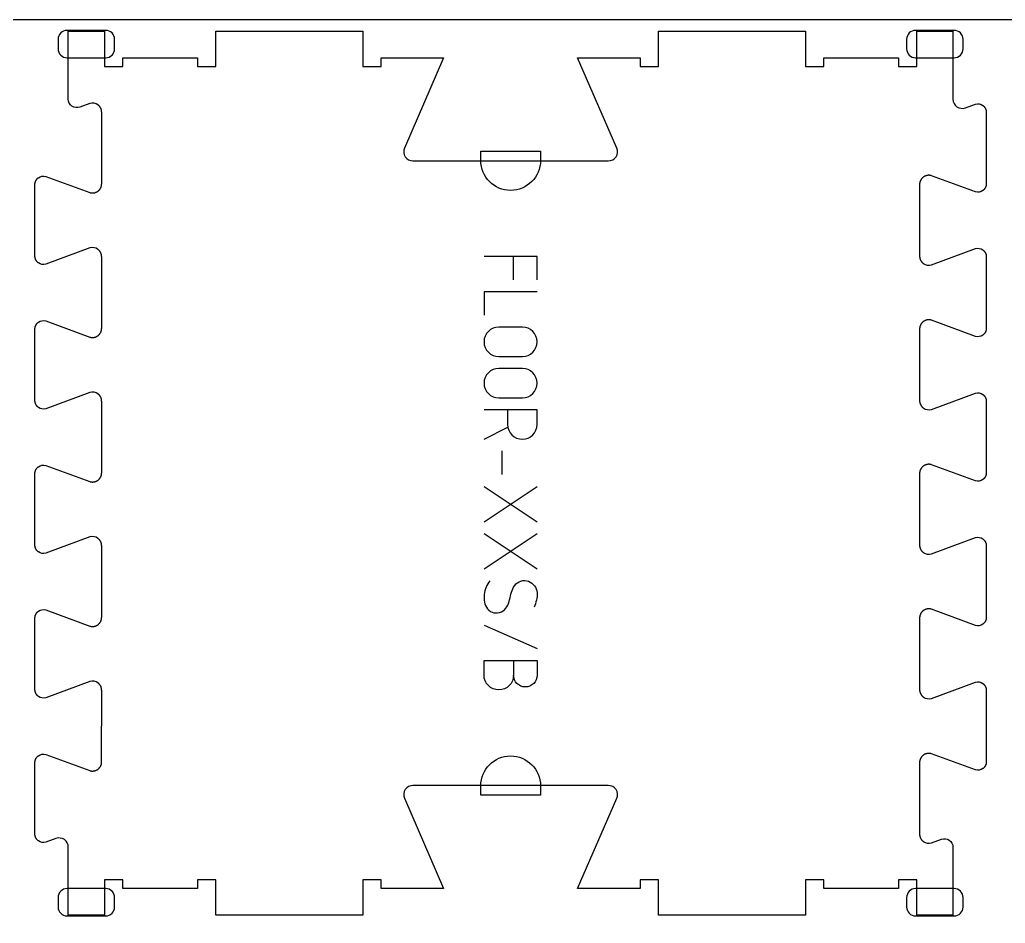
# Model space of a CAD drawing. Extents: x 0 to 12757, y 0 to 30003.
# Drawn here: x 1669 to 2337, y 12603 to 13216 of the extents above; entities that cross this region are included whole.
import ezdxf

# ---------------------------------------------------------------- set-up
doc = ezdxf.new("R2010")
doc.units = 0
for name, color, linetype in [('0_SHEET_SPRUCEPLY_2440X122', 1, 'CONTINUOUS'), ('1_ANYTOOL_1MMDEEP_LABELS_S', 2, 'CONTINUOUS'), ('4_ANYTOOL_CUTTHROUGH_OUTSI', 5, 'CONTINUOUS'), ('5_ANYTOOL_HALF_MILL_9MM_IN', 70, 'CONTINUOUS')]:
    doc.layers.add(name, color=color, linetype=linetype)

msp = doc.modelspace()

# ---------------------------------------------------------------- linework, layer by layer
at = {"layer": '0_SHEET_SPRUCEPLY_2440X122'}
msp.add_lwpolyline([(371.7, 13215.62), (371.7, 11995.62), (2811.7, 11995.62), (2811.7, 13215.62)], close=True, dxfattribs=at)
at = {"layer": '1_ANYTOOL_1MMDEEP_LABELS_S', "color": 2}
for points in [[(2019.31, 13039.14), (2019.31, 13055.14), (1983.31, 13055.14)], [(2003.31, 13039.14), (2003.31, 13055.14)], [(2019.31, 13031.14), (1983.31, 13031.14), (1983.31, 13015.14)], [(1983.31, 12931.14), (1999.5, 12939.23)], [(1995.31, 12923.14), (1995.31, 12907.14)], [(1983.31, 12899.14), (2019.31, 12875.14)], [(1983.31, 12875.14), (2019.31, 12899.14)], [(1983.31, 12867.14), (2019.31, 12843.14)], [(1983.31, 12843.14), (2019.31, 12867.14)], [(1983.31, 12805.14), (2019.31, 12789.14)]]:
    msp.add_lwpolyline(points, dxfattribs=at)
for points in [[(1993.31, 13007.14, 1), (1993.31, 12987.14), (2009.31, 12987.14, 1), (2009.31, 13007.14)], [(1993.31, 12979.14, 1), (1993.31, 12959.14), (2009.31, 12959.14, 1), (2009.31, 12979.14)]]:
    msp.add_lwpolyline(points, format="xyb", close=True, dxfattribs=at)
for points in [[(1999.31, 12951.14), (1999.31, 12941.14, 1), (2019.31, 12941.14), (2019.31, 12951.14), (1983.31, 12951.14)], [(1987.31, 12835.14, 0.136555), (1983.44, 12825.86, 0.071716), (1983.54, 12820.73, 0.133522), (1985.65, 12816.1, 0.344001), (1995.07, 12814.05, 0.153745), (1998.79, 12817.53, 0.071568), (2000.62, 12822.25, -0.00912), (2001.9, 12827.39, -0.090615), (2004.08, 12831.97, -0.340346), (2013.46, 12834.77, -0.284273), (2019.32, 12827.07, -0.092596), (2018.88, 12822.06, -0.017533), (2017.31, 12817.14)], [(2003.31, 12781.14), (2003.31, 12771.14, -1), (1983.31, 12771.14), (1983.31, 12781.14), (2019.31, 12781.14), (2019.31, 12771.14, -1), (2003.31, 12771.14)]]:
    msp.add_lwpolyline(points, format="xyb", dxfattribs=at)
at = {"layer": '4_ANYTOOL_CUTTHROUGH_OUTSI', "color": 5}
msp.add_lwpolyline([(1701.59, 12654.49, 0.522088), (1693.18, 12660.36), (1686.38, 12657.84, -0.236725), (1681.3, 12658.74), (1681.17, 12658.84), (1681.04, 12658.94), (1680.92, 12659.05), (1680.8, 12659.16), (1680.68, 12659.27), (1680.56, 12659.39), (1680.45, 12659.52), (1680.34, 12659.64), (1680.23, 12659.77), (1680.13, 12659.91), (1680.03, 12660.04), (1679.93, 12660.18), (1679.84, 12660.33), (1679.75, 12660.47), (1679.67, 12660.62), (1679.59, 12660.77), (1679.52, 12660.93), (1679.45, 12661.08), (1679.38, 12661.24), (1679.32, 12661.4), (1679.27, 12661.56), (1679.22, 12661.72), (1679.17, 12661.88), (1679.13, 12662.04), (1679.1, 12662.21), (1679.06, 12662.37), (1679.04, 12662.54), (1679.02, 12662.7), (1679, 12662.87), (1678.99, 12663.03), (1678.98, 12663.19), (1678.98, 12663.35), (1678.98, 12711.86), (1678.98, 12712.02), (1678.99, 12712.18), (1679, 12712.35), (1679.02, 12712.51), (1679.04, 12712.68), (1679.07, 12712.84), (1679.1, 12713), (1679.13, 12713.17), (1679.17, 12713.33), (1679.22, 12713.49), (1679.27, 12713.66), (1679.32, 12713.82), (1679.38, 12713.97), (1679.45, 12714.13), (1679.52, 12714.29), (1679.59, 12714.44), (1679.67, 12714.59), (1679.75, 12714.74), (1679.84, 12714.89), (1679.93, 12715.03), (1680.03, 12715.17), (1680.13, 12715.31), (1680.23, 12715.44), (1680.34, 12715.57), (1680.45, 12715.7), (1680.56, 12715.82), (1680.68, 12715.94), (1680.8, 12716.05), (1680.92, 12716.16), (1681.04, 12716.27), (1681.17, 12716.37), (1681.3, 12716.47, -0.236725), (1686.38, 12717.37), (1716.15, 12706.37), (1716.16, 12706.37), (1716.16, 12706.37), (1716.33, 12706.32), (1716.5, 12706.27), (1716.67, 12706.24), (1716.85, 12706.2), (1717.03, 12706.17), (1717.21, 12706.15), (1717.39, 12706.13), (1717.57, 12706.12), (1717.75, 12706.11), (1717.93, 12706.1), (1718.12, 12706.11), (1718.3, 12706.11), (1718.49, 12706.13), (1718.67, 12706.14), (1718.85, 12706.17), (1719.04, 12706.2), (1719.22, 12706.23), (1719.4, 12706.27), (1719.58, 12706.32), (1719.76, 12706.37), (1719.93, 12706.42), (1720.11, 12706.49), (1720.28, 12706.55), (1720.45, 12706.62), (1720.61, 12706.7), (1720.78, 12706.78), (1720.94, 12706.86), (1721.09, 12706.95), (1721.25, 12707.04), (1721.4, 12707.14), (1721.54, 12707.24), (1721.69, 12707.34), (1721.83, 12707.45), (1721.96, 12707.56), (1722.1, 12707.67), (1722.23, 12707.79), (1722.36, 12707.92), (1722.49, 12708.05), (1722.61, 12708.18), (1722.73, 12708.32), (1722.84, 12708.46), (1722.96, 12708.61), (1723.07, 12708.75), (1723.17, 12708.91), (1723.27, 12709.06), (1723.36, 12709.22), (1723.45, 12709.38), (1723.54, 12709.55), (1723.62, 12709.71), (1723.7, 12709.88), (1723.77, 12710.05), (1723.83, 12710.23), (1723.89, 12710.4), (1723.95, 12710.58), (1724, 12710.75), (1724.04, 12710.93), (1724.08, 12711.11), (1724.11, 12711.29), (1724.14, 12711.47), (1724.16, 12711.64), (1724.18, 12711.82), (1724.19, 12712), (1724.2, 12712.18), (1724.2, 12712.35), (1724.21, 12760.86), (1724.2, 12761.04), (1724.2, 12761.21), (1724.18, 12761.39), (1724.16, 12761.57), (1724.14, 12761.75), (1724.11, 12761.92), (1724.08, 12762.1), (1724.04, 12762.28), (1724, 12762.46), (1723.95, 12762.64), (1723.89, 12762.81), (1723.83, 12762.99), (1723.77, 12763.16), (1723.7, 12763.33), (1723.62, 12763.5), (1723.54, 12763.67), (1723.45, 12763.83), (1723.36, 12763.99), (1723.27, 12764.15), (1723.17, 12764.31), (1723.07, 12764.46), (1722.96, 12764.61), (1722.85, 12764.75), (1722.73, 12764.89), (1722.61, 12765.03), (1722.49, 12765.16), (1722.36, 12765.29), (1722.23, 12765.42), (1722.1, 12765.54), (1721.96, 12765.65), (1721.83, 12765.77), (1721.69, 12765.87, 0.237079), (1716.16, 12766.85), (1716.15, 12766.84), (1686.38, 12755.84), (1686.38, 12755.84, -0.236725), (1681.3, 12756.74), (1681.17, 12756.84), (1681.04, 12756.94), (1680.92, 12757.05), (1680.8, 12757.16), (1680.68, 12757.27), (1680.56, 12757.39), (1680.45, 12757.52), (1680.34, 12757.64), (1680.23, 12757.77), (1680.13, 12757.91), (1680.03, 12758.04), (1679.93, 12758.18), (1679.84, 12758.33), (1679.75, 12758.47), (1679.67, 12758.62), (1679.59, 12758.77), (1679.52, 12758.93), (1679.45, 12759.08), (1679.38, 12759.24), (1679.32, 12759.4), (1679.27, 12759.56), (1679.22, 12759.72), (1679.17, 12759.88), (1679.13, 12760.04), (1679.1, 12760.21), (1679.07, 12760.37), (1679.04, 12760.54), (1679.02, 12760.7), (1679, 12760.87), (1678.99, 12761.03), (1678.98, 12761.19), (1678.98, 12761.35), (1678.98, 12809.86), (1678.98, 12810.02), (1678.99, 12810.18), (1679, 12810.35), (1679.02, 12810.51), (1679.04, 12810.68), (1679.07, 12810.84), (1679.1, 12811), (1679.13, 12811.17), (1679.17, 12811.33), (1679.22, 12811.49), (1679.27, 12811.66), (1679.32, 12811.82), (1679.38, 12811.97), (1679.45, 12812.13), (1679.52, 12812.29), (1679.59, 12812.44), (1679.67, 12812.59), (1679.76, 12812.74), (1679.84, 12812.89), (1679.93, 12813.03), (1680.03, 12813.17), (1680.13, 12813.31), (1680.23, 12813.44), (1680.34, 12813.57), (1680.45, 12813.7), (1680.56, 12813.82), (1680.68, 12813.94), (1680.8, 12814.05), (1680.92, 12814.16), (1681.04, 12814.27), (1681.17, 12814.37), (1681.3, 12814.47, -0.236725), (1686.38, 12815.37), (1716.15, 12804.37), (1716.16, 12804.37), (1716.16, 12804.37), (1716.33, 12804.32), (1716.5, 12804.27), (1716.67, 12804.24), (1716.85, 12804.2), (1717.03, 12804.17), (1717.21, 12804.15), (1717.39, 12804.13), (1717.57, 12804.12), (1717.75, 12804.11), (1717.94, 12804.1), (1718.12, 12804.11), (1718.3, 12804.11), (1718.49, 12804.13), (1718.67, 12804.14), (1718.86, 12804.17), (1719.04, 12804.2), (1719.22, 12804.23), (1719.4, 12804.27), (1719.58, 12804.32), (1719.76, 12804.37), (1719.93, 12804.42), (1720.11, 12804.49), (1720.28, 12804.55), (1720.45, 12804.62), (1720.61, 12804.7), (1720.78, 12804.78), (1720.94, 12804.86), (1721.09, 12804.95), (1721.25, 12805.04), (1721.4, 12805.14), (1721.54, 12805.24), (1721.69, 12805.34), (1721.83, 12805.45), (1721.96, 12805.56), (1722.1, 12805.67), (1722.23, 12805.79), (1722.36, 12805.92), (1722.49, 12806.05), (1722.61, 12806.18), (1722.73, 12806.32), (1722.85, 12806.46), (1722.96, 12806.61), (1723.07, 12806.75), (1723.17, 12806.91), (1723.27, 12807.06), (1723.36, 12807.22), (1723.45, 12807.38), (1723.54, 12807.55), (1723.62, 12807.71), (1723.7, 12807.88), (1723.77, 12808.05), (1723.83, 12808.23), (1723.89, 12808.4), (1723.95, 12808.58), (1724, 12808.75), (1724.04, 12808.93), (1724.08, 12809.11), (1724.11, 12809.29), (1724.14, 12809.47), (1724.16, 12809.64), (1724.18, 12809.82), (1724.2, 12810), (1724.2, 12810.18), (1724.21, 12810.35), (1724.21, 12858.86), (1724.2, 12859.04), (1724.2, 12859.21), (1724.18, 12859.39), (1724.17, 12859.57), (1724.14, 12859.75), (1724.11, 12859.92), (1724.08, 12860.1), (1724.04, 12860.28), (1724, 12860.46), (1723.95, 12860.64), (1723.89, 12860.81), (1723.83, 12860.99), (1723.77, 12861.16), (1723.7, 12861.33), (1723.62, 12861.5), (1723.54, 12861.67), (1723.45, 12861.83), (1723.36, 12861.99), (1723.27, 12862.15), (1723.17, 12862.31), (1723.07, 12862.46), (1722.96, 12862.61), (1722.85, 12862.75), (1722.73, 12862.89), (1722.61, 12863.03), (1722.49, 12863.16), (1722.36, 12863.29), (1722.23, 12863.42), (1722.1, 12863.54), (1721.96, 12863.65), (1721.83, 12863.77), (1721.69, 12863.87, 0.237079), (1716.16, 12864.85), (1716.15, 12864.84), (1686.38, 12853.84), (1686.38, 12853.84, -0.236725), (1681.3, 12854.74), (1681.17, 12854.84), (1681.04, 12854.94), (1680.92, 12855.05), (1680.8, 12855.16), (1680.68, 12855.27), (1680.56, 12855.39), (1680.45, 12855.52), (1680.34, 12855.64), (1680.23, 12855.77), (1680.13, 12855.91), (1680.03, 12856.04), (1679.93, 12856.18), (1679.84, 12856.33), (1679.76, 12856.47), (1679.67, 12856.62), (1679.59, 12856.77), (1679.52, 12856.93), (1679.45, 12857.08), (1679.38, 12857.24), (1679.32, 12857.4), (1679.27, 12857.56), (1679.22, 12857.72), (1679.17, 12857.88), (1679.13, 12858.04), (1679.1, 12858.21), (1679.07, 12858.37), (1679.04, 12858.54), (1679.02, 12858.7), (1679, 12858.87), (1678.99, 12859.03), (1678.98, 12859.19), (1678.98, 12859.35), (1678.98, 12907.86), (1678.98, 12908.02), (1678.99, 12908.18), (1679, 12908.35), (1679.02, 12908.51), (1679.04, 12908.68), (1679.07, 12908.84), (1679.1, 12909), (1679.13, 12909.17), (1679.17, 12909.33), (1679.22, 12909.49), (1679.27, 12909.66), (1679.33, 12909.82), (1679.39, 12909.97), (1679.45, 12910.13), (1679.52, 12910.29), (1679.59, 12910.44), (1679.67, 12910.59), (1679.76, 12910.74), (1679.84, 12910.89), (1679.93, 12911.03), (1680.03, 12911.17), (1680.13, 12911.31), (1680.23, 12911.44), (1680.34, 12911.57), (1680.45, 12911.7), (1680.56, 12911.82), (1680.68, 12911.94), (1680.8, 12912.05), (1680.92, 12912.16), (1681.04, 12912.27), (1681.17, 12912.37), (1681.3, 12912.47, -0.236725), (1686.38, 12913.37), (1716.15, 12902.37), (1716.16, 12902.37), (1716.16, 12902.37), (1716.33, 12902.32), (1716.5, 12902.27), (1716.67, 12902.24), (1716.85, 12902.2), (1717.03, 12902.17), (1717.21, 12902.15), (1717.39, 12902.13), (1717.57, 12902.12), (1717.75, 12902.11), (1717.94, 12902.1), (1718.12, 12902.11), (1718.3, 12902.11), (1718.49, 12902.13), (1718.67, 12902.14), (1718.86, 12902.17), (1719.04, 12902.2), (1719.22, 12902.23), (1719.4, 12902.27), (1719.58, 12902.32), (1719.76, 12902.37), (1719.93, 12902.42), (1720.11, 12902.49), (1720.28, 12902.55), (1720.45, 12902.62), (1720.61, 12902.7), (1720.78, 12902.78), (1720.94, 12902.86), (1721.09, 12902.95), (1721.25, 12903.04), (1721.4, 12903.14), (1721.54, 12903.24), (1721.69, 12903.34), (1721.83, 12903.45), (1721.96, 12903.56), (1722.1, 12903.67), (1722.23, 12903.79), (1722.36, 12903.92), (1722.49, 12904.05), (1722.61, 12904.18), (1722.73, 12904.32), (1722.85, 12904.46), (1722.96, 12904.61), (1723.07, 12904.75), (1723.17, 12904.91), (1723.27, 12905.06), (1723.36, 12905.22), (1723.45, 12905.38), (1723.54, 12905.55), (1723.62, 12905.71), (1723.7, 12905.88), (1723.77, 12906.05), (1723.83, 12906.23), (1723.89, 12906.4), (1723.95, 12906.58), (1724, 12906.75), (1724.04, 12906.93), (1724.08, 12907.11), (1724.11, 12907.29), (1724.14, 12907.47), (1724.17, 12907.64), (1724.18, 12907.82), (1724.2, 12908), (1724.2, 12908.18), (1724.21, 12908.35), (1724.21, 12956.86), (1724.2, 12957.04), (1724.2, 12957.21), (1724.18, 12957.39), (1724.17, 12957.57), (1724.14, 12957.75), (1724.11, 12957.92), (1724.08, 12958.1), (1724.04, 12958.28), (1724, 12958.46), (1723.95, 12958.64), (1723.89, 12958.81), (1723.83, 12958.99), (1723.77, 12959.16), (1723.7, 12959.33), (1723.62, 12959.5), (1723.54, 12959.67), (1723.46, 12959.83), (1723.36, 12959.99), (1723.27, 12960.15), (1723.17, 12960.31), (1723.07, 12960.46), (1722.96, 12960.61), (1722.85, 12960.75), (1722.73, 12960.89), (1722.61, 12961.03), (1722.49, 12961.16), (1722.36, 12961.29), (1722.23, 12961.42), (1722.1, 12961.54), (1721.96, 12961.65), (1721.83, 12961.77), (1721.69, 12961.87, 0.237079), (1716.16, 12962.85), (1716.15, 12962.84), (1686.38, 12951.84), (1686.38, 12951.84, -0.236725), (1681.3, 12952.74), (1681.17, 12952.84), (1681.04, 12952.94), (1680.92, 12953.05), (1680.8, 12953.16), (1680.68, 12953.27), (1680.56, 12953.39), (1680.45, 12953.52), (1680.34, 12953.64), (1680.23, 12953.77), (1680.13, 12953.91), (1680.03, 12954.04), (1679.93, 12954.18), (1679.84, 12954.33), (1679.76, 12954.47), (1679.67, 12954.62), (1679.59, 12954.77), (1679.52, 12954.93), (1679.45, 12955.08), (1679.39, 12955.24), (1679.33, 12955.4), (1679.27, 12955.56), (1679.22, 12955.72), (1679.17, 12955.88), (1679.13, 12956.04), (1679.1, 12956.21), (1679.07, 12956.37), (1679.04, 12956.54), (1679.02, 12956.7), (1679, 12956.87), (1678.99, 12957.03), (1678.98, 12957.19), (1678.98, 12957.35), (1678.98, 13005.86), (1678.98, 13006.02), (1678.99, 13006.18), (1679, 13006.35), (1679.02, 13006.51), (1679.04, 13006.68), (1679.07, 13006.84), (1679.1, 13007), (1679.13, 13007.17), (1679.17, 13007.33), (1679.22, 13007.49), (1679.27, 13007.66), (1679.33, 13007.82), (1679.39, 13007.97), (1679.45, 13008.13), (1679.52, 13008.29), (1679.59, 13008.44), (1679.67, 13008.59), (1679.76, 13008.74), (1679.84, 13008.89), (1679.94, 13009.03), (1680.03, 13009.17), (1680.13, 13009.31), (1680.23, 13009.44), (1680.34, 13009.57), (1680.45, 13009.7), (1680.56, 13009.82), (1680.68, 13009.94), (1680.8, 13010.05), (1680.92, 13010.16), (1681.05, 13010.27), (1681.17, 13010.37), (1681.3, 13010.47, -0.236725), (1686.38, 13011.37), (1716.15, 13000.37), (1716.16, 13000.37), (1716.16, 13000.37), (1716.33, 13000.32), (1716.5, 13000.27), (1716.67, 13000.24), (1716.85, 13000.2), (1717.03, 13000.17), (1717.21, 13000.15), (1717.39, 13000.13), (1717.57, 13000.12), (1717.75, 13000.11), (1717.94, 13000.1), (1718.12, 13000.11), (1718.3, 13000.11), (1718.49, 13000.13), (1718.67, 13000.14), (1718.86, 13000.17), (1719.04, 13000.2), (1719.22, 13000.23), (1719.4, 13000.27), (1719.58, 13000.32), (1719.76, 13000.37), (1719.93, 13000.42), (1720.11, 13000.49), (1720.28, 13000.55), (1720.45, 13000.62), (1720.61, 13000.7), (1720.78, 13000.78), (1720.94, 13000.86), (1721.09, 13000.95), (1721.25, 13001.04), (1721.4, 13001.14), (1721.54, 13001.24), (1721.69, 13001.34), (1721.83, 13001.45), (1721.96, 13001.56), (1722.1, 13001.67), (1722.23, 13001.79), (1722.36, 13001.92), (1722.49, 13002.05), (1722.61, 13002.18), (1722.73, 13002.32), (1722.85, 13002.46), (1722.96, 13002.61), (1723.07, 13002.75), (1723.17, 13002.91), (1723.27, 13003.06), (1723.36, 13003.22), (1723.46, 13003.38), (1723.54, 13003.55), (1723.62, 13003.71), (1723.7, 13003.88), (1723.77, 13004.05), (1723.83, 13004.23), (1723.89, 13004.4), (1723.95, 13004.58), (1724, 13004.75), (1724.04, 13004.93), (1724.08, 13005.11), (1724.11, 13005.29), (1724.14, 13005.47), (1724.17, 13005.64), (1724.18, 13005.82), (1724.2, 13006), (1724.2, 13006.18), (1724.21, 13006.35), (1724.21, 13054.86), (1724.2, 13055.04), (1724.2, 13055.21), (1724.18, 13055.39), (1724.17, 13055.57), (1724.14, 13055.75), (1724.12, 13055.92), (1724.08, 13056.1), (1724.04, 13056.28), (1724, 13056.46), (1723.95, 13056.64), (1723.89, 13056.81), (1723.83, 13056.99), (1723.77, 13057.16), (1723.7, 13057.33), (1723.62, 13057.5), (1723.54, 13057.67), (1723.46, 13057.83), (1723.37, 13057.99), (1723.27, 13058.15), (1723.17, 13058.31), (1723.07, 13058.46), (1722.96, 13058.61), (1722.85, 13058.75), (1722.73, 13058.89), (1722.61, 13059.03), (1722.49, 13059.16), (1722.36, 13059.29), (1722.23, 13059.42), (1722.1, 13059.54), (1721.96, 13059.65), (1721.83, 13059.77), (1721.69, 13059.87, 0.237079), (1716.16, 13060.85), (1716.15, 13060.84), (1686.38, 13049.84), (1686.38, 13049.84, -0.236725), (1681.3, 13050.74), (1681.17, 13050.84), (1681.05, 13050.94), (1680.92, 13051.05), (1680.8, 13051.16), (1680.68, 13051.27), (1680.56, 13051.39), (1680.45, 13051.52), (1680.34, 13051.64), (1680.23, 13051.77), (1680.13, 13051.91), (1680.03, 13052.04), (1679.94, 13052.18), (1679.84, 13052.33), (1679.76, 13052.47), (1679.67, 13052.62), (1679.59, 13052.77), (1679.52, 13052.93), (1679.45, 13053.08), (1679.39, 13053.24), (1679.33, 13053.4), (1679.27, 13053.56), (1679.22, 13053.72), (1679.17, 13053.88), (1679.13, 13054.04), (1679.1, 13054.21), (1679.07, 13054.37), (1679.04, 13054.54), (1679.02, 13054.7), (1679, 13054.87), (1678.99, 13055.03), (1678.98, 13055.19), (1678.98, 13055.35), (1678.98, 13103.86), (1678.99, 13104.02), (1678.99, 13104.18), (1679, 13104.35), (1679.02, 13104.51), (1679.04, 13104.68), (1679.07, 13104.84), (1679.1, 13105), (1679.13, 13105.17), (1679.17, 13105.33), (1679.22, 13105.49), (1679.27, 13105.66), (1679.33, 13105.82), (1679.39, 13105.97), (1679.45, 13106.13), (1679.52, 13106.29), (1679.59, 13106.44), (1679.67, 13106.59), (1679.76, 13106.74), (1679.84, 13106.89), (1679.94, 13107.03), (1680.03, 13107.17), (1680.13, 13107.31), (1680.23, 13107.44), (1680.34, 13107.57), (1680.45, 13107.7), (1680.56, 13107.82), (1680.68, 13107.94), (1680.8, 13108.05), (1680.92, 13108.16), (1681.05, 13108.27), (1681.17, 13108.37), (1681.3, 13108.47, -0.236725), (1686.38, 13109.37), (1716.15, 13098.37), (1716.16, 13098.37), (1716.16, 13098.37), (1716.33, 13098.32), (1716.5, 13098.27), (1716.68, 13098.24), (1716.85, 13098.2), (1717.03, 13098.17), (1717.21, 13098.15), (1717.39, 13098.13), (1717.57, 13098.12), (1717.75, 13098.11), (1717.94, 13098.1), (1718.12, 13098.11), (1718.3, 13098.11), (1718.49, 13098.13), (1718.67, 13098.14), (1718.86, 13098.17), (1719.04, 13098.2), (1719.22, 13098.23), (1719.4, 13098.27), (1719.58, 13098.32), (1719.76, 13098.37), (1719.93, 13098.42), (1720.11, 13098.49), (1720.28, 13098.55), (1720.45, 13098.62), (1720.61, 13098.7), (1720.78, 13098.78), (1720.94, 13098.86), (1721.09, 13098.95), (1721.25, 13099.04), (1721.4, 13099.14), (1721.54, 13099.24), (1721.69, 13099.34), (1721.83, 13099.45), (1721.96, 13099.56), (1722.1, 13099.67), (1722.23, 13099.79), (1722.36, 13099.92), (1722.49, 13100.05), (1722.61, 13100.18), (1722.73, 13100.32), (1722.85, 13100.46), (1722.96, 13100.61), (1723.07, 13100.75), (1723.17, 13100.91), (1723.27, 13101.06), (1723.37, 13101.22), (1723.46, 13101.38), (1723.54, 13101.55), (1723.62, 13101.71), (1723.7, 13101.88), (1723.77, 13102.05), (1723.83, 13102.23), (1723.89, 13102.4), (1723.95, 13102.58), (1724, 13102.75), (1724.04, 13102.93), (1724.08, 13103.11), (1724.12, 13103.29), (1724.14, 13103.47), (1724.17, 13103.64), (1724.18, 13103.82), (1724.2, 13104), (1724.2, 13104.18), (1724.21, 13104.35), (1724.21, 13152.86), (1724.2, 13153.04), (1724.2, 13153.21), (1724.18, 13153.39), (1724.17, 13153.57), (1724.14, 13153.75), (1724.12, 13153.92), (1724.08, 13154.1), (1724.04, 13154.28), (1724, 13154.46), (1723.95, 13154.64), (1723.89, 13154.81), (1723.83, 13154.99), (1723.77, 13155.16), (1723.7, 13155.33), (1723.62, 13155.5), (1723.54, 13155.67), (1723.46, 13155.83), (1723.37, 13155.99), (1723.27, 13156.15), (1723.17, 13156.31), (1723.07, 13156.46), (1722.96, 13156.61), (1722.85, 13156.75), (1722.73, 13156.89), (1722.61, 13157.03), (1722.49, 13157.16), (1722.36, 13157.29), (1722.23, 13157.42), (1722.1, 13157.54), (1721.96, 13157.65), (1721.83, 13157.77), (1721.69, 13157.87, 0.237079), (1716.16, 13158.85), (1716.15, 13158.84), (1709.34, 13156.33), (1709.34, 13156.33, -0.522087), (1701.59, 13161.72), (1701.59, 13207.86), (1726.09, 13207.86), (1726.09, 13183.86), (1738.59, 13183.86), (1738.59, 13189.86), (1789.09, 13189.86), (1789.09, 13183.86), (1801.59, 13183.86), (1801.59, 13207.86), (1901.09, 13207.86), (1901.09, 13183.86), (1913.59, 13183.86), (1913.59, 13189.86), (1955.96, 13189.86), (1929.41, 13128.59), (1929.41, 13128.59, 0.539734), (1935.15, 13119.86), (2067.54, 13119.86, 0.539734), (2073.27, 13128.59), (2046.72, 13189.86), (2089.09, 13189.86), (2089.09, 13183.86), (2101.59, 13183.86), (2101.59, 13207.86), (2201.09, 13207.86), (2201.09, 13183.86), (2213.59, 13183.86), (2213.59, 13189.86), (2264.09, 13189.86), (2264.09, 13183.86), (2276.59, 13183.86), (2276.59, 13207.86), (2301.09, 13207.86), (2301.09, 13161.72), (2301.09, 13161.72, 0.522088), (2309.51, 13155.86), (2316.31, 13158.37, -0.236725), (2321.39, 13157.47), (2321.52, 13157.37), (2321.64, 13157.27), (2321.77, 13157.16), (2321.89, 13157.05), (2322.01, 13156.94), (2322.13, 13156.82), (2322.24, 13156.7), (2322.35, 13156.57), (2322.46, 13156.44), (2322.56, 13156.31), (2322.66, 13156.17), (2322.75, 13156.03), (2322.85, 13155.89), (2322.93, 13155.74), (2323.02, 13155.59), (2323.09, 13155.44), (2323.17, 13155.29), (2323.24, 13155.13), (2323.3, 13154.97), (2323.36, 13154.81), (2323.42, 13154.65), (2323.47, 13154.49), (2323.52, 13154.33), (2323.56, 13154.17), (2323.59, 13154), (2323.62, 13153.84), (2323.65, 13153.67), (2323.67, 13153.51), (2323.69, 13153.35), (2323.7, 13153.18), (2323.7, 13153.02), (2323.71, 13152.86), (2323.71, 13104.35), (2323.7, 13104.19), (2323.7, 13104.03), (2323.69, 13103.86), (2323.67, 13103.7), (2323.65, 13103.54), (2323.62, 13103.37), (2323.59, 13103.21), (2323.56, 13103.04), (2323.51, 13102.88), (2323.47, 13102.72), (2323.42, 13102.56), (2323.36, 13102.4), (2323.3, 13102.24), (2323.24, 13102.08), (2323.17, 13101.92), (2323.09, 13101.77), (2323.02, 13101.62), (2322.93, 13101.47), (2322.85, 13101.33), (2322.75, 13101.18), (2322.66, 13101.04), (2322.56, 13100.91), (2322.46, 13100.77), (2322.35, 13100.64), (2322.24, 13100.51), (2322.13, 13100.39), (2322.01, 13100.27), (2321.89, 13100.16), (2321.77, 13100.05), (2321.64, 13099.94), (2321.52, 13099.84), (2321.39, 13099.74, -0.236725), (2316.31, 13098.84), (2286.54, 13109.84), (2286.53, 13109.85), (2286.53, 13109.85), (2286.36, 13109.89), (2286.19, 13109.94), (2286.01, 13109.98), (2285.84, 13110.01), (2285.66, 13110.04), (2285.48, 13110.06), (2285.3, 13110.08), (2285.12, 13110.1), (2284.94, 13110.11), (2284.75, 13110.11), (2284.57, 13110.11), (2284.38, 13110.1), (2284.2, 13110.09), (2284.02, 13110.07), (2283.83, 13110.04), (2283.65, 13110.01), (2283.47, 13109.98), (2283.29, 13109.94), (2283.11, 13109.89), (2282.93, 13109.84), (2282.75, 13109.79), (2282.58, 13109.73), (2282.41, 13109.66), (2282.24, 13109.59), (2282.07, 13109.52), (2281.91, 13109.44), (2281.75, 13109.35), (2281.59, 13109.26), (2281.44, 13109.17), (2281.29, 13109.08), (2281.14, 13108.98), (2281, 13108.87), (2280.86, 13108.77), (2280.72, 13108.65), (2280.59, 13108.54), (2280.46, 13108.42), (2280.33, 13108.29), (2280.2, 13108.16), (2280.08, 13108.03), (2279.96, 13107.89), (2279.84, 13107.75), (2279.73, 13107.61), (2279.62, 13107.46), (2279.52, 13107.3), (2279.42, 13107.15), (2279.32, 13106.99), (2279.23, 13106.83), (2279.15, 13106.66), (2279.07, 13106.5), (2278.99, 13106.33), (2278.92, 13106.16), (2278.86, 13105.99), (2278.8, 13105.81), (2278.74, 13105.64), (2278.69, 13105.46), (2278.65, 13105.28), (2278.61, 13105.1), (2278.57, 13104.92), (2278.55, 13104.75), (2278.52, 13104.57), (2278.51, 13104.39), (2278.49, 13104.21), (2278.49, 13104.03), (2278.48, 13103.86), (2278.48, 13055.35), (2278.48, 13055.18), (2278.49, 13055), (2278.5, 13054.82), (2278.52, 13054.64), (2278.55, 13054.47), (2278.57, 13054.29), (2278.61, 13054.11), (2278.65, 13053.93), (2278.69, 13053.75), (2278.74, 13053.58), (2278.79, 13053.4), (2278.86, 13053.23), (2278.92, 13053.05), (2278.99, 13052.88), (2279.07, 13052.71), (2279.15, 13052.55), (2279.23, 13052.38), (2279.32, 13052.22), (2279.42, 13052.06), (2279.52, 13051.91), (2279.62, 13051.75), (2279.73, 13051.61), (2279.84, 13051.46), (2279.96, 13051.32), (2280.08, 13051.18), (2280.2, 13051.05), (2280.33, 13050.92), (2280.46, 13050.79), (2280.59, 13050.67), (2280.72, 13050.56), (2280.86, 13050.45), (2281, 13050.34, 0.237079), (2286.53, 13049.37), (2286.54, 13049.37), (2316.31, 13060.37), (2316.31, 13060.37, -0.236725), (2321.39, 13059.47), (2321.52, 13059.37), (2321.64, 13059.27), (2321.77, 13059.16), (2321.89, 13059.05), (2322.01, 13058.94), (2322.13, 13058.82), (2322.24, 13058.7), (2322.35, 13058.57), (2322.46, 13058.44), (2322.56, 13058.31), (2322.66, 13058.17), (2322.75, 13058.03), (2322.85, 13057.89), (2322.93, 13057.74), (2323.02, 13057.59), (2323.09, 13057.44), (2323.17, 13057.29), (2323.24, 13057.13), (2323.3, 13056.97), (2323.36, 13056.81), (2323.42, 13056.65), (2323.47, 13056.49), (2323.51, 13056.33), (2323.56, 13056.17), (2323.59, 13056), (2323.62, 13055.84), (2323.65, 13055.67), (2323.67, 13055.51), (2323.69, 13055.35), (2323.7, 13055.18), (2323.7, 13055.02), (2323.71, 13054.86), (2323.71, 13006.35), (2323.7, 13006.19), (2323.7, 13006.03), (2323.69, 13005.86), (2323.67, 13005.7), (2323.65, 13005.54), (2323.62, 13005.37), (2323.59, 13005.21), (2323.56, 13005.04), (2323.51, 13004.88), (2323.47, 13004.72), (2323.42, 13004.56), (2323.36, 13004.4), (2323.3, 13004.24), (2323.24, 13004.08), (2323.17, 13003.92), (2323.09, 13003.77), (2323.02, 13003.62), (2322.93, 13003.47), (2322.84, 13003.33), (2322.75, 13003.18), (2322.66, 13003.04), (2322.56, 13002.91), (2322.45, 13002.77), (2322.35, 13002.64), (2322.24, 13002.51), (2322.12, 13002.39), (2322.01, 13002.27), (2321.89, 13002.16), (2321.77, 13002.05), (2321.64, 13001.94), (2321.52, 13001.84), (2321.39, 13001.74, -0.236725), (2316.31, 13000.84), (2286.54, 13011.84), (2286.53, 13011.85), (2286.53, 13011.85), (2286.36, 13011.89), (2286.19, 13011.94), (2286.01, 13011.98), (2285.84, 13012.01), (2285.66, 13012.04), (2285.48, 13012.06), (2285.3, 13012.08), (2285.12, 13012.1), (2284.94, 13012.11), (2284.75, 13012.11), (2284.57, 13012.11), (2284.38, 13012.1), (2284.2, 13012.09), (2284.02, 13012.07), (2283.83, 13012.04), (2283.65, 13012.01), (2283.47, 13011.98), (2283.29, 13011.94), (2283.11, 13011.89), (2282.93, 13011.84), (2282.75, 13011.79), (2282.58, 13011.73), (2282.41, 13011.66), (2282.24, 13011.59), (2282.07, 13011.52), (2281.91, 13011.44), (2281.75, 13011.35), (2281.59, 13011.26), (2281.44, 13011.17), (2281.29, 13011.08), (2281.14, 13010.98), (2281, 13010.87), (2280.86, 13010.77), (2280.72, 13010.65), (2280.59, 13010.54), (2280.46, 13010.42), (2280.33, 13010.29), (2280.2, 13010.16), (2280.08, 13010.03), (2279.96, 13009.89), (2279.84, 13009.75), (2279.73, 13009.61), (2279.62, 13009.46), (2279.52, 13009.3), (2279.42, 13009.15), (2279.32, 13008.99), (2279.23, 13008.83), (2279.15, 13008.66), (2279.07, 13008.5), (2278.99, 13008.33), (2278.92, 13008.16), (2278.86, 13007.99), (2278.79, 13007.81), (2278.74, 13007.64), (2278.69, 13007.46), (2278.65, 13007.28), (2278.61, 13007.1), (2278.57, 13006.92), (2278.55, 13006.75), (2278.52, 13006.57), (2278.5, 13006.39), (2278.49, 13006.21), (2278.48, 13006.03), (2278.48, 13005.86), (2278.48, 12957.35), (2278.48, 12957.18), (2278.49, 12957), (2278.5, 12956.82), (2278.52, 12956.64), (2278.55, 12956.47), (2278.57, 12956.29), (2278.61, 12956.11), (2278.65, 12955.93), (2278.69, 12955.75), (2278.74, 12955.58), (2278.79, 12955.4), (2278.85, 12955.23), (2278.92, 12955.05), (2278.99, 12954.88), (2279.07, 12954.71), (2279.15, 12954.55), (2279.23, 12954.38), (2279.32, 12954.22), (2279.42, 12954.06), (2279.52, 12953.91), (2279.62, 12953.75), (2279.73, 12953.61), (2279.84, 12953.46), (2279.96, 12953.32), (2280.08, 12953.18), (2280.2, 12953.05), (2280.33, 12952.92), (2280.46, 12952.79), (2280.59, 12952.67), (2280.72, 12952.56), (2280.86, 12952.45), (2281, 12952.34, 0.237079), (2286.53, 12951.37), (2286.54, 12951.37), (2316.31, 12962.37), (2316.31, 12962.37, -0.236725), (2321.39, 12961.47), (2321.52, 12961.37), (2321.64, 12961.27), (2321.77, 12961.16), (2321.89, 12961.05), (2322.01, 12960.94), (2322.12, 12960.82), (2322.24, 12960.7), (2322.35, 12960.57), (2322.45, 12960.44), (2322.56, 12960.31), (2322.66, 12960.17), (2322.75, 12960.03), (2322.84, 12959.89), (2322.93, 12959.74), (2323.02, 12959.59), (2323.09, 12959.44), (2323.17, 12959.29), (2323.24, 12959.13), (2323.3, 12958.97), (2323.36, 12958.81), (2323.42, 12958.65), (2323.47, 12958.49), (2323.51, 12958.33), (2323.56, 12958.17), (2323.59, 12958), (2323.62, 12957.84), (2323.65, 12957.67), (2323.67, 12957.51), (2323.69, 12957.35), (2323.7, 12957.18), (2323.7, 12957.02), (2323.71, 12956.86), (2323.71, 12908.35), (2323.7, 12908.19), (2323.7, 12908.03), (2323.68, 12907.86), (2323.67, 12907.7), (2323.65, 12907.54), (2323.62, 12907.37), (2323.59, 12907.21), (2323.55, 12907.04), (2323.51, 12906.88), (2323.47, 12906.72), (2323.42, 12906.56), (2323.36, 12906.4), (2323.3, 12906.24), (2323.24, 12906.08), (2323.17, 12905.92), (2323.09, 12905.77), (2323.01, 12905.62), (2322.93, 12905.47), (2322.84, 12905.33), (2322.75, 12905.18), (2322.66, 12905.04), (2322.56, 12904.91), (2322.45, 12904.77), (2322.35, 12904.64), (2322.24, 12904.51), (2322.12, 12904.39), (2322.01, 12904.27), (2321.89, 12904.16), (2321.77, 12904.05), (2321.64, 12903.94), (2321.52, 12903.84), (2321.39, 12903.74, -0.236725), (2316.31, 12902.84), (2286.54, 12913.84), (2286.53, 12913.85), (2286.53, 12913.85), (2286.36, 12913.89), (2286.19, 12913.94), (2286.01, 12913.98), (2285.84, 12914.01), (2285.66, 12914.04), (2285.48, 12914.06), (2285.3, 12914.08), (2285.12, 12914.1), (2284.94, 12914.11), (2284.75, 12914.11), (2284.57, 12914.11), (2284.38, 12914.1), (2284.2, 12914.09), (2284.02, 12914.07), (2283.83, 12914.04), (2283.65, 12914.01), (2283.47, 12913.98), (2283.29, 12913.94), (2283.11, 12913.89), (2282.93, 12913.84), (2282.75, 12913.79), (2282.58, 12913.73), (2282.41, 12913.66), (2282.24, 12913.59), (2282.07, 12913.52), (2281.91, 12913.44), (2281.75, 12913.35), (2281.59, 12913.26), (2281.44, 12913.17), (2281.29, 12913.08), (2281.14, 12912.98), (2281, 12912.87), (2280.86, 12912.77), (2280.72, 12912.65), (2280.59, 12912.54), (2280.46, 12912.42), (2280.33, 12912.29), (2280.2, 12912.16), (2280.08, 12912.03), (2279.96, 12911.89), (2279.84, 12911.75), (2279.73, 12911.61), (2279.62, 12911.46), (2279.52, 12911.3), (2279.42, 12911.15), (2279.32, 12910.99), (2279.23, 12910.83), (2279.15, 12910.66), (2279.07, 12910.5), (2278.99, 12910.33), (2278.92, 12910.16), (2278.85, 12909.99), (2278.79, 12909.81), (2278.74, 12909.64), (2278.69, 12909.46), (2278.65, 12909.28), (2278.61, 12909.1), (2278.57, 12908.92), (2278.55, 12908.75), (2278.52, 12908.57), (2278.5, 12908.39), (2278.49, 12908.21), (2278.48, 12908.03), (2278.48, 12907.86), (2278.48, 12859.35), (2278.48, 12859.18), (2278.49, 12859), (2278.5, 12858.82), (2278.52, 12858.64), (2278.54, 12858.47), (2278.57, 12858.29), (2278.61, 12858.11), (2278.65, 12857.93), (2278.69, 12857.75), (2278.74, 12857.58), (2278.79, 12857.4), (2278.85, 12857.23), (2278.92, 12857.05), (2278.99, 12856.88), (2279.07, 12856.71), (2279.15, 12856.55), (2279.23, 12856.38), (2279.32, 12856.22), (2279.42, 12856.06), (2279.52, 12855.91), (2279.62, 12855.75), (2279.73, 12855.61), (2279.84, 12855.46), (2279.96, 12855.32), (2280.08, 12855.18), (2280.2, 12855.05), (2280.33, 12854.92), (2280.46, 12854.79), (2280.59, 12854.67), (2280.72, 12854.56), (2280.86, 12854.45), (2281, 12854.34, 0.237079), (2286.53, 12853.37), (2286.53, 12853.37), (2316.31, 12864.37), (2316.31, 12864.37, -0.236725), (2321.39, 12863.47), (2321.52, 12863.37), (2321.64, 12863.27), (2321.77, 12863.16), (2321.89, 12863.05), (2322.01, 12862.94), (2322.12, 12862.82), (2322.24, 12862.7), (2322.35, 12862.57), (2322.45, 12862.44), (2322.56, 12862.31), (2322.66, 12862.17), (2322.75, 12862.03), (2322.84, 12861.89), (2322.93, 12861.74), (2323.01, 12861.59), (2323.09, 12861.44), (2323.17, 12861.29), (2323.24, 12861.13), (2323.3, 12860.97), (2323.36, 12860.81), (2323.42, 12860.65), (2323.47, 12860.49), (2323.51, 12860.33), (2323.55, 12860.17), (2323.59, 12860), (2323.62, 12859.84), (2323.65, 12859.67), (2323.67, 12859.51), (2323.68, 12859.35), (2323.7, 12859.18), (2323.7, 12859.02), (2323.71, 12858.86), (2323.7, 12810.35), (2323.7, 12810.19), (2323.7, 12810.03), (2323.68, 12809.86), (2323.67, 12809.7), (2323.65, 12809.54), (2323.62, 12809.37), (2323.59, 12809.21), (2323.55, 12809.04), (2323.51, 12808.88), (2323.47, 12808.72), (2323.42, 12808.56), (2323.36, 12808.4), (2323.3, 12808.24), (2323.24, 12808.08), (2323.17, 12807.92), (2323.09, 12807.77), (2323.01, 12807.62), (2322.93, 12807.47), (2322.84, 12807.33), (2322.75, 12807.18), (2322.66, 12807.04), (2322.56, 12806.91), (2322.45, 12806.77), (2322.35, 12806.64), (2322.24, 12806.51), (2322.12, 12806.39), (2322.01, 12806.27), (2321.89, 12806.16), (2321.77, 12806.05), (2321.64, 12805.94), (2321.52, 12805.84), (2321.39, 12805.74, -0.236725), (2316.31, 12804.84), (2286.53, 12815.84), (2286.53, 12815.85), (2286.53, 12815.85), (2286.36, 12815.89), (2286.19, 12815.94), (2286.01, 12815.98), (2285.84, 12816.01), (2285.66, 12816.04), (2285.48, 12816.06), (2285.3, 12816.08), (2285.12, 12816.1), (2284.93, 12816.11), (2284.75, 12816.11), (2284.57, 12816.11), (2284.38, 12816.1), (2284.2, 12816.09), (2284.02, 12816.07), (2283.83, 12816.04), (2283.65, 12816.01), (2283.47, 12815.98), (2283.29, 12815.94), (2283.11, 12815.89), (2282.93, 12815.84), (2282.75, 12815.79), (2282.58, 12815.73), (2282.41, 12815.66), (2282.24, 12815.59), (2282.07, 12815.52), (2281.91, 12815.44), (2281.75, 12815.35), (2281.59, 12815.26), (2281.44, 12815.17), (2281.29, 12815.08), (2281.14, 12814.98), (2281, 12814.87), (2280.86, 12814.77), (2280.72, 12814.65), (2280.59, 12814.54), (2280.46, 12814.42), (2280.33, 12814.29), (2280.2, 12814.16), (2280.08, 12814.03), (2279.96, 12813.89), (2279.84, 12813.75), (2279.73, 12813.61), (2279.62, 12813.46), (2279.52, 12813.3), (2279.42, 12813.15), (2279.32, 12812.99), (2279.23, 12812.83), (2279.15, 12812.66), (2279.07, 12812.5), (2278.99, 12812.33), (2278.92, 12812.16), (2278.85, 12811.99), (2278.79, 12811.81), (2278.74, 12811.64), (2278.69, 12811.46), (2278.65, 12811.28), (2278.61, 12811.1), (2278.57, 12810.92), (2278.54, 12810.75), (2278.52, 12810.57), (2278.5, 12810.39), (2278.49, 12810.21), (2278.48, 12810.03), (2278.48, 12809.86), (2278.48, 12761.35), (2278.48, 12761.18), (2278.49, 12761), (2278.5, 12760.82), (2278.52, 12760.64), (2278.54, 12760.47), (2278.57, 12760.29), (2278.61, 12760.11), (2278.64, 12759.93), (2278.69, 12759.75), (2278.74, 12759.58), (2278.79, 12759.4), (2278.85, 12759.23), (2278.92, 12759.05), (2278.99, 12758.88), (2279.07, 12758.71), (2279.15, 12758.55), (2279.23, 12758.38), (2279.32, 12758.22), (2279.42, 12758.06), (2279.52, 12757.91), (2279.62, 12757.75), (2279.73, 12757.61), (2279.84, 12757.46), (2279.96, 12757.32), (2280.08, 12757.18), (2280.2, 12757.05), (2280.33, 12756.92), (2280.46, 12756.79), (2280.59, 12756.67), (2280.72, 12756.56), (2280.86, 12756.45), (2281, 12756.34, 0.237079), (2286.53, 12755.37), (2286.53, 12755.37), (2316.31, 12766.37), (2316.31, 12766.37, -0.236725), (2321.39, 12765.47), (2321.52, 12765.37), (2321.64, 12765.27), (2321.77, 12765.16), (2321.89, 12765.05), (2322.01, 12764.94), (2322.12, 12764.82), (2322.24, 12764.7), (2322.35, 12764.57), (2322.45, 12764.44), (2322.56, 12764.31), (2322.66, 12764.17), (2322.75, 12764.03), (2322.84, 12763.89), (2322.93, 12763.74), (2323.01, 12763.59), (2323.09, 12763.44), (2323.17, 12763.29), (2323.24, 12763.13), (2323.3, 12762.97), (2323.36, 12762.81), (2323.42, 12762.65), (2323.47, 12762.49), (2323.51, 12762.33), (2323.55, 12762.17), (2323.59, 12762), (2323.62, 12761.84), (2323.65, 12761.67), (2323.67, 12761.51), (2323.68, 12761.35), (2323.7, 12761.18), (2323.7, 12761.02), (2323.7, 12760.86), (2323.7, 12712.35), (2323.7, 12712.19), (2323.7, 12712.03), (2323.68, 12711.86), (2323.67, 12711.7), (2323.65, 12711.54), (2323.62, 12711.37), (2323.59, 12711.21), (2323.55, 12711.04), (2323.51, 12710.88), (2323.47, 12710.72), (2323.42, 12710.56), (2323.36, 12710.4), (2323.3, 12710.24), (2323.24, 12710.08), (2323.17, 12709.92), (2323.09, 12709.77), (2323.01, 12709.62), (2322.93, 12709.47), (2322.84, 12709.33), (2322.75, 12709.18), (2322.66, 12709.04), (2322.56, 12708.91), (2322.45, 12708.77), (2322.35, 12708.64), (2322.24, 12708.51), (2322.12, 12708.39), (2322.01, 12708.27), (2321.89, 12708.16), (2321.77, 12708.05), (2321.64, 12707.94), (2321.52, 12707.84), (2321.39, 12707.74, -0.236725), (2316.31, 12706.84), (2286.53, 12717.84), (2286.53, 12717.85), (2286.53, 12717.85), (2286.36, 12717.89), (2286.19, 12717.94), (2286.01, 12717.98), (2285.84, 12718.01), (2285.66, 12718.04), (2285.48, 12718.06), (2285.3, 12718.08), (2285.12, 12718.1), (2284.93, 12718.11), (2284.75, 12718.11), (2284.57, 12718.11), (2284.38, 12718.1), (2284.2, 12718.09), (2284.01, 12718.07), (2283.83, 12718.04), (2283.65, 12718.01), (2283.47, 12717.98), (2283.29, 12717.94), (2283.11, 12717.89), (2282.93, 12717.84), (2282.75, 12717.79), (2282.58, 12717.73), (2282.41, 12717.66), (2282.24, 12717.59), (2282.07, 12717.52), (2281.91, 12717.44), (2281.75, 12717.35), (2281.59, 12717.26), (2281.44, 12717.17), (2281.29, 12717.08), (2281.14, 12716.98), (2281, 12716.87), (2280.86, 12716.77), (2280.72, 12716.65), (2280.59, 12716.54), (2280.46, 12716.42), (2280.33, 12716.29), (2280.2, 12716.16), (2280.08, 12716.03), (2279.96, 12715.89), (2279.84, 12715.75), (2279.73, 12715.61), (2279.62, 12715.46), (2279.52, 12715.3), (2279.42, 12715.15), (2279.32, 12714.99), (2279.23, 12714.83), (2279.15, 12714.66), (2279.07, 12714.5), (2278.99, 12714.33), (2278.92, 12714.16), (2278.85, 12713.99), (2278.79, 12713.81), (2278.74, 12713.64), (2278.69, 12713.46), (2278.64, 12713.28), (2278.61, 12713.1), (2278.57, 12712.92), (2278.54, 12712.75), (2278.52, 12712.57), (2278.5, 12712.39), (2278.49, 12712.21), (2278.48, 12712.03), (2278.48, 12711.86), (2278.48, 12663.35), (2278.48, 12663.18), (2278.49, 12663), (2278.5, 12662.82), (2278.52, 12662.64), (2278.54, 12662.47), (2278.57, 12662.29), (2278.61, 12662.11), (2278.64, 12661.93), (2278.69, 12661.75), (2278.74, 12661.58), (2278.79, 12661.4), (2278.85, 12661.23), (2278.92, 12661.05), (2278.99, 12660.88), (2279.06, 12660.71), (2279.15, 12660.55), (2279.23, 12660.38), (2279.32, 12660.22), (2279.42, 12660.06), (2279.52, 12659.91), (2279.62, 12659.75), (2279.73, 12659.61), (2279.84, 12659.46), (2279.96, 12659.32), (2280.08, 12659.18), (2280.2, 12659.05), (2280.33, 12658.92), (2280.46, 12658.79), (2280.59, 12658.67), (2280.72, 12658.56), (2280.86, 12658.45), (2281, 12658.34, 0.237079), (2286.53, 12657.37), (2286.53, 12657.37), (2293.35, 12659.89), (2293.35, 12659.89, -0.522087), (2301.09, 12654.49), (2301.09, 12608.36), (2276.59, 12608.36), (2276.59, 12632.36), (2264.09, 12632.36), (2264.09, 12626.36), (2213.59, 12626.36), (2213.59, 12632.36), (2201.09, 12632.36), (2201.09, 12608.36), (2101.59, 12608.36), (2101.59, 12632.36), (2089.09, 12632.36), (2089.09, 12626.36), (2046.72, 12626.36), (2073.27, 12687.62), (2073.27, 12687.62, 0.539734), (2067.54, 12696.36), (1935.15, 12696.36, 0.539734), (1929.41, 12687.62), (1955.96, 12626.36), (1913.59, 12626.36), (1913.59, 12632.36), (1901.09, 12632.36), (1901.09, 12608.36), (1801.59, 12608.36), (1801.59, 12632.36), (1789.09, 12632.36), (1789.09, 12626.36), (1738.59, 12626.36), (1738.59, 12632.36), (1726.09, 12632.36), (1726.09, 12608.36), (1701.59, 12608.36), (1701.59, 12654.49)], format="xyb", close=True, dxfattribs=at)
at = {"layer": '5_ANYTOOL_HALF_MILL_9MM_IN', "color": 3}
for points in [[(1700.72, 13208.36, 0.414214), (1694.72, 13202.36), (1694.72, 13195.86, 0.414214), (1700.72, 13189.86), (1726.97, 13189.86, 0.414214), (1732.97, 13195.86), (1732.97, 13202.36, 0.414214), (1726.97, 13208.36)], [(2275.72, 13208.36, 0.414214), (2269.72, 13202.36), (2269.72, 13195.86, 0.414214), (2275.72, 13189.86), (2301.97, 13189.86, 0.414214), (2307.97, 13195.86), (2307.97, 13202.36, 0.414214), (2301.97, 13208.36)], [(2021.59, 13120.11, -1), (1981.09, 13120.11), (1981.09, 13120.36), (1981.09, 13126.36), (2021.59, 13126.36), (2021.59, 13120.36), (2021.59, 13120.11)], [(1981.09, 12696.11, -1), (2021.59, 12696.11), (2021.59, 12695.86), (2021.59, 12689.86), (1981.09, 12689.86), (1981.09, 12695.86), (1981.09, 12696.11)], [(1700.72, 12626.36, 0.414214), (1694.72, 12620.36), (1694.72, 12613.86, 0.414214), (1700.72, 12607.86), (1726.97, 12607.86, 0.414214), (1732.97, 12613.86), (1732.97, 12620.36, 0.414214), (1726.97, 12626.36)], [(2275.72, 12626.36, 0.414214), (2269.72, 12620.36), (2269.72, 12613.86, 0.414214), (2275.72, 12607.86), (2301.97, 12607.86, 0.414214), (2307.97, 12613.86), (2307.97, 12620.36, 0.414214), (2301.97, 12626.36)]]:
    msp.add_lwpolyline(points, format="xyb", close=True, dxfattribs=at)

doc.saveas('drawing.dxf')
